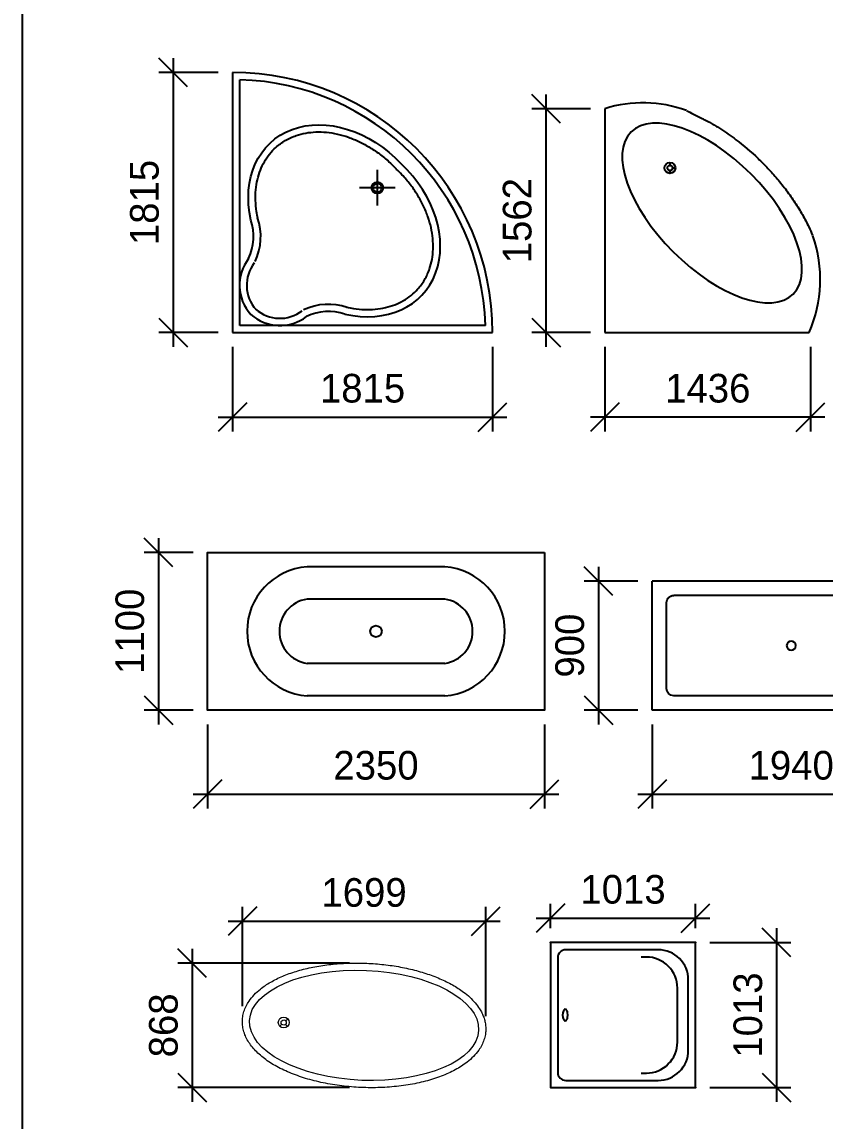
# Model space of a CAD drawing. Header units: millimetres. Extents: x 3103 to 179340, y -10977 to 70536.
# Drawn here: x 28441 to 34052, y -4643 to 3034 of the extents above; entities that cross this region are included whole.
import ezdxf

# ---------------------------------------------------------------- set-up
doc = ezdxf.new("R2010")
doc.units = ezdxf.units.MM
doc.header["$LTSCALE"] = 0.5
doc.linetypes.add('AUSGEZOGEN', pattern=[0])
for name, color, linetype in [('RAZMER', 5, 'Continuous'), ('SANTEH', 30, 'Continuous'), ('мебель', 23, 'Continuous')]:
    doc.layers.add(name, color=color, linetype=linetype)
doc.styles.add('WROMLATS', font='wromlats.shx', dxfattribs={"bigfont": 'bigfont.shx'})
doc.dimstyles.new('juka', dxfattribs={"dimscale": 100, "dimtxt": 2, "dimasz": 2, "dimexe": 1, "dimexo": 1, "dimgap": 1, "dimtad": 1, "dimtoh": 1, "dimdec": 0, "dimzin": 0, "dimdsep": 46, "dimtxsty": 'WROMLATS', "dimblk": 'OBLIQUE', "dimcen": -3, "dimdle": 1, "dimclrd": 256, "dimclre": 256, "dimclrt": 256, "dimadec": 0, "dimazin": 0, "dimtfac": 1, "dimtdec": 0, "dimtix": 1, "dimtmove": 2, "dimatfit": 3, "dimldrblk": 'ORIGIN2', "dimfxl": 1, "dimtvp": 2.5, "dimtolj": 1, "dimtzin": 0, "dimarcsym": 0})

# ---------------------------------------------------------------- blocks, each defined once
blk = doc.blocks.new('M_BATH_TOIL_3D BATH_P')
at = {"layer": 'SANTEH', "linetype": 'ByBlock', "lineweight": -2}
blk.add_lwpolyline([(0, 1), (0, 0), (1, 0), (1, 1)], close=True, dxfattribs=at)
for points in [[(0.1049, 0.95, 0.414214), (0.05, 0.8951), (0.05, 0.1049, 0.414214), (0.1049, 0.05), (0.7432, 0.05, 0.414214), (0.95, 0.2568), (0.95, 0.7432, 0.414214), (0.7432, 0.95)], [(0.1017, 0.5408), (0.0959, 0.5385, 0.100067), (0.0892, 0.5289, 0.057853), (0.085, 0.515), (0.084, 0.5), (0.0855, 0.4834, 0.057853), (0.0892, 0.4711, 0.100067), (0.0959, 0.4615), (0.1017, 0.4592), (0.1075, 0.4615, 0.100067), (0.1142, 0.4711, 0.057853), (0.1179, 0.4834), (0.1194, 0.5), (0.1179, 0.5166, 0.057853), (0.1142, 0.5289, 0.100067), (0.1075, 0.5385)]]:
    blk.add_lwpolyline(points, format="xyb", close=True, dxfattribs=at)
blk.add_lwpolyline([(0.6248, 0.1), (0.6608, 0.1, 0.414214), (0.8748, 0.3139), (0.8748, 0.6861, 0.414214), (0.6608, 0.9), (0.6248, 0.9)], format="xyb", dxfattribs=at)
for p in [(0, 1), (1, 1), (1, 0)]:
    blk.add_point(p, dxfattribs=at)
blk = doc.blocks.new('_Oblique')
at = {"color": 0, "lineweight": -2}
blk.add_line((-0.5, -0.5), (0.5, 0.5), dxfattribs=at)
blk = doc.blocks.new('*D1391')
at = {"layer": 'Defpoints', "color": 0, "transparency": 16777216}
for p in [(33141.2, -3220.2), (32128.7, -3390.2), (33141.2, -3390.2)]:
    blk.add_point(p, dxfattribs=at)
at = {"layer": 'RAZMER', "lineweight": -2, "transparency": 16777216}
for p, q in [((32128.7, -3290.2), (32128.7, -3120.2)), ((33141.2, -3290.2), (33141.2, -3120.2)), ((32028.7, -3220.2), (33241.2, -3220.2))]:
    blk.add_line(p, q, dxfattribs=at)
at = {"layer": 'RAZMER', "lineweight": -2, "transparency": 16777216, "xscale": 200, "yscale": 200, "zscale": 200, "rotation": 180}
blk.add_blockref('_Oblique', (32128.7, -3220.2), dxfattribs=at)
at = {"layer": 'RAZMER', "lineweight": -2, "transparency": 16777216, "xscale": 200, "yscale": 200, "zscale": 200}
blk.add_blockref('_Oblique', (33141.2, -3220.2), dxfattribs=at)
at = {"layer": 'RAZMER', "transparency": 16777216, "insert": (32635, -3020.2), "char_height": 200, "attachment_point": 5, "style": 'WROMLATS'}
blk.add_mtext('\\A1;1013', dxfattribs=at)
blk = doc.blocks.new('_Origin2')
at = {"color": 0, "linetype": 'ByBlock', "lineweight": -2}
blk.add_line((-0.5, 0), (-1, 0), dxfattribs=at)
for radius in [0.5, 0.25]:
    blk.add_circle((0, 0), radius, dxfattribs=at)
blk = doc.blocks.new('*D1392')
at = {"layer": 'Defpoints', "color": 0, "transparency": 16777216}
for p in [(33141.2, -3390.2), (33141.2, -4402.7), (33707.2, -4402.7)]:
    blk.add_point(p, dxfattribs=at)
at = {"layer": 'RAZMER', "lineweight": -2, "transparency": 16777216}
for p, q in [((33707.2, -3290.2), (33707.2, -4502.7)), ((33241.2, -3390.2), (33807.2, -3390.2)), ((33241.2, -4402.7), (33807.2, -4402.7))]:
    blk.add_line(p, q, dxfattribs=at)
at = {"layer": 'RAZMER', "lineweight": -2, "transparency": 16777216, "xscale": 200, "yscale": 200, "zscale": 200}
for p, rotation in [((33707.2, -3390.2), 90), ((33707.2, -4402.7), 270)]:
    blk.add_blockref('_Oblique', p, dxfattribs=dict(at, rotation=rotation))
at = {"layer": 'RAZMER', "transparency": 16777216, "insert": (33507.2, -3896.5), "char_height": 200, "attachment_point": 5, "rotation": 90, "style": 'WROMLATS'}
blk.add_mtext('\\A1;1013', dxfattribs=at)
blk = doc.blocks.new('s11')
at = {"layer": 'SANTEH'}
for p, q in [((0, 1815.2), (0, 0)), ((50, 50), (50, 1764.5)), ((1010.8, 886.6), (1010.8, 1135)), ((1135, 1010.8), (886.6, 1010.8)), ((0, 0), (1815.2, 0)), ((1764.5, 50), (50, 50))]:
    blk.add_line(p, q, dxfattribs=at)
for radius in [40, 30]:
    blk.add_circle((1010.8, 1010.8), radius, dxfattribs=at)
for centre, radius, start, end in [((0, 0), 1815.2, 0, 90), ((0, 0), 1765.2, 1.62313, 88.37687), ((-208.2, 670.1), 355.4, 334.44805, 18.81974), ((-208.2, 670.1), 405.4, 334.44805, 18.81974), ((354.2, 330.8), 305, 142.41093, 221.89009), ((354.2, 330.8), 255, 142.41093, 221.89009), ((330.8, 354.2), 255, 228.10991, 307.58907), ((670.1, -208.2), 405.4, 71.18026, 115.55195), ((330.8, 354.2), 305, 228.10991, 307.58907), ((670.1, -208.2), 355.4, 71.18026, 115.55195)]:
    blk.add_arc(centre, radius, start, end, dxfattribs=at)
at = {"layer": 'SANTEH', "extrusion": (0, 0, -1)}
blk.add_ellipse((768.5, 768.4), major_axis=(-492.7, 566.7), ratio=0.769533, start_param=5.326091, end_param=7.800172, dxfattribs=at)
at = {"layer": 'SANTEH'}
blk.add_ellipse((768.4, 768.5), major_axis=(566.7, -492.7), ratio=0.769533, start_param=5.326091, end_param=7.800172, dxfattribs=at)
for points in [[(177, 795.7), (173.4, 812), (170.4, 828.3), (164, 870.5), (161.6, 896.4), (160, 947.1), (160.8, 972), (165.3, 1020.5), (169.1, 1044.1), (179.6, 1089.7), (186.4, 1111.6), (202.6, 1153.6), (212.1, 1173.6), (233.7, 1211.5), (245.9, 1229.3), (272.5, 1262.6), (287.1, 1278), (322.9, 1310.4), (344.9, 1326.6), (392.2, 1354.3), (417.6, 1365.9), (465.6, 1382.4), (487.8, 1388.1), (533.6, 1396.4), (557.3, 1399), (605.7, 1400.8), (630.5, 1400), (680.9, 1395.2), (706.4, 1391.1), (757.8, 1379.6), (783.7, 1372.1), (835.3, 1354), (861, 1343.4), (911.9, 1318.9), (937.1, 1305.1), (986.3, 1274.7), (1010.5, 1258), (1057.3, 1222.1), (1080, 1202.8), (1115.3, 1169.7), (1128.4, 1156.6), (1141.1, 1143.1)], [(795.7, 177), (812, 173.4), (828.3, 170.4), (870.5, 164), (896.4, 161.6), (947.1, 160), (972, 160.8), (1020.5, 165.3), (1044.1, 169.1), (1089.7, 179.6), (1111.6, 186.4), (1153.6, 202.6), (1173.6, 212.1), (1211.5, 233.7), (1229.3, 245.9), (1262.6, 272.5), (1278, 287.1), (1310.4, 322.9), (1326.6, 344.9), (1354.3, 392.2), (1365.9, 417.6), (1382.4, 465.6), (1388.1, 487.8), (1396.4, 533.6), (1399, 557.3), (1400.8, 605.7), (1400, 630.5), (1395.2, 680.9), (1391.1, 706.4), (1379.6, 757.8), (1372.1, 783.7), (1354, 835.3), (1343.4, 861), (1318.9, 911.9), (1305.1, 937.1), (1274.7, 986.3), (1258, 1010.5), (1222.1, 1057.3), (1202.8, 1080), (1169.7, 1115.3), (1156.6, 1128.4), (1143.1, 1141.1)]]:
    blk.add_open_spline(points, degree=3, knots=[5.326091, 5.326091, 5.326091, 5.326091, 5.402849, 5.402849, 5.52643, 5.52643, 5.65001, 5.65001, 5.773591, 5.773591, 5.897171, 5.897171, 6.020751, 6.020751, 6.144332, 6.144332, 6.267912, 6.267912, 6.426853, 6.426853, 6.585794, 6.585794, 6.712039, 6.712039, 6.838284, 6.838284, 6.964528, 6.964528, 7.090773, 7.090773, 7.217017, 7.217017, 7.343262, 7.343262, 7.469506, 7.469506, 7.595751, 7.595751, 7.721996, 7.721996, 7.800172, 7.800172, 7.800172, 7.800172], dxfattribs=at)
blk = doc.blocks.new('s22')
at = {"layer": 'SANTEH'}
for p, q in [((0, 1562), (0, 0)), ((453.5, 1186.7), (453.5, 1166.7)), ((453.5, 1130.7), (453.5, 1110.7)), ((471.5, 1148.7), (491.5, 1148.7))]:
    blk.add_line(p, q, dxfattribs=at)
blk.add_lwpolyline([(0, 0), (1424.6, 0)], dxfattribs=at)
for radius in [38, 18]:
    blk.add_circle((453.5, 1148.7), radius, dxfattribs=at)
for centre, radius, start, end in [((266, 729), 874.4, 69.77972, 107.70922), ((586.3, 369.6), 916.2, 336.20767, 19.39631)]:
    blk.add_arc(centre, radius, start, end, dxfattribs=at)
at = {"layer": 'SANTEH', "extrusion": (0, 0, -1)}
blk.add_ellipse((748.1, 834.4), major_axis=(565.7, -565.7), ratio=0.47997, dxfattribs=at)
blk.add_ellipse((748.1, 834.4), major_axis=(565.7, -565.7), ratio=0.47997, dxfattribs=at)
at = {"layer": 'SANTEH'}
blk.add_open_spline([(571, 1548), (586.5, 1540.5), (600.4, 1533.6), (640.4, 1513.7), (661.7, 1503.1), (687.7, 1489.8), (695.3, 1485.9), (709.2, 1478.6), (715.5, 1475.3), (727, 1469.1), (732.2, 1466.2), (742.2, 1460.6), (746.8, 1457.9), (752.5, 1454.6), (753.7, 1453.9), (756, 1452.6), (757.1, 1451.9), (760.6, 1449.9), (762.9, 1448.5), (769.8, 1444.4), (774.4, 1441.6), (788.2, 1433.2), (797.3, 1427.5), (824.7, 1409.9), (842.9, 1397.8), (879, 1372.5), (896.9, 1359.5), (967.6, 1305.7), (1019.2, 1261.6), (1091.8, 1192.3), (1114.8, 1169.2), (1159.4, 1122), (1181, 1097.8), (1224.5, 1046.6), (1246.2, 1019.5), (1287.6, 964.4), (1307.2, 936.6), (1344.4, 880.2), (1361.8, 851.8), (1394.3, 794.6), (1409.3, 765.8), (1432.2, 717.5), (1440.8, 698), (1448.8, 678.5)], degree=3, knots=[4.078556, 4.078556, 4.078556, 4.078556, 4.095782, 4.095782, 4.133181, 4.133181, 4.151848, 4.151848, 4.170516, 4.170516, 4.189184, 4.189184, 4.207851, 4.207851, 4.212605, 4.212605, 4.217358, 4.217358, 4.226865, 4.226865, 4.24588, 4.24588, 4.283908, 4.283908, 4.359965, 4.359965, 4.436022, 4.436022, 4.663473, 4.663473, 4.77239, 4.77239, 4.881307, 4.881307, 4.998994, 4.998994, 5.116681, 5.116681, 5.234368, 5.234368, 5.352055, 5.352055, 5.431492, 5.431492, 5.431492, 5.431492], dxfattribs=at)
blk.add_open_spline([(571, 1548), (586.5, 1540.5), (600.4, 1533.6), (640.4, 1513.7), (661.7, 1503.1), (687.7, 1489.8), (695.3, 1485.9), (709.2, 1478.6), (715.5, 1475.3), (727, 1469.1), (732.2, 1466.2), (742.2, 1460.6), (746.8, 1457.9), (752.5, 1454.6), (753.7, 1453.9), (756, 1452.6), (757.1, 1451.9), (760.6, 1449.9), (762.9, 1448.5), (769.8, 1444.4), (774.4, 1441.6), (788.2, 1433.2), (797.3, 1427.5), (824.7, 1409.9), (842.9, 1397.8), (879, 1372.5), (896.9, 1359.5), (967.6, 1305.7), (1019.2, 1261.6), (1091.8, 1192.3), (1114.8, 1169.2), (1159.4, 1122), (1181, 1097.8), (1224.5, 1046.6), (1246.2, 1019.5), (1287.6, 964.4), (1307.2, 936.6), (1344.4, 880.2), (1361.8, 851.8), (1394.3, 794.6), (1409.3, 765.8), (1432.2, 717.5), (1440.8, 698), (1448.8, 678.5)], degree=3, knots=[4.078556, 4.078556, 4.078556, 4.078556, 4.095782, 4.095782, 4.133181, 4.133181, 4.151848, 4.151848, 4.170516, 4.170516, 4.189184, 4.189184, 4.207851, 4.207851, 4.212605, 4.212605, 4.217358, 4.217358, 4.226865, 4.226865, 4.24588, 4.24588, 4.283908, 4.283908, 4.359965, 4.359965, 4.436022, 4.436022, 4.663473, 4.663473, 4.77239, 4.77239, 4.881307, 4.881307, 4.998994, 4.998994, 5.116681, 5.116681, 5.234368, 5.234368, 5.352055, 5.352055, 5.431492, 5.431492, 5.431492, 5.431492], dxfattribs=at)
blk = doc.blocks.new('*D1423')
at = {"layer": 'Defpoints', "color": 0, "transparency": 16777216}
for p in [(29909.7, 2682.1), (29495.9, 866.8), (29909.7, 866.8)]:
    blk.add_point(p, dxfattribs=at)
at = {"layer": 'RAZMER', "lineweight": -2, "transparency": 16777216}
for p, q in [((29495.9, 2782.1), (29495.9, 766.8)), ((29809.7, 2682.1), (29395.9, 2682.1)), ((29809.7, 866.8), (29395.9, 866.8))]:
    blk.add_line(p, q, dxfattribs=at)
at = {"layer": 'RAZMER', "lineweight": -2, "transparency": 16777216, "xscale": 200, "yscale": 200, "zscale": 200}
for p, rotation in [((29495.9, 2682.1), 90), ((29495.9, 866.8), 270)]:
    blk.add_blockref('_Oblique', p, dxfattribs=dict(at, rotation=rotation))
at = {"layer": 'RAZMER', "transparency": 16777216, "insert": (29295.9, 1774.5), "char_height": 200, "attachment_point": 5, "rotation": 90, "style": 'WROMLATS'}
blk.add_mtext('\\A1;1815', dxfattribs=at)
blk = doc.blocks.new('*D1424')
at = {"layer": 'Defpoints', "color": 0, "transparency": 16777216}
for p in [(29909.7, 866.8), (31724.9, 866.8), (31724.9, 277)]:
    blk.add_point(p, dxfattribs=at)
at = {"layer": 'RAZMER', "lineweight": -2, "transparency": 16777216}
for p, q in [((29909.7, 766.8), (29909.7, 177)), ((31724.9, 766.8), (31724.9, 177)), ((29809.7, 277), (31824.9, 277))]:
    blk.add_line(p, q, dxfattribs=at)
at = {"layer": 'RAZMER', "lineweight": -2, "transparency": 16777216, "xscale": 200, "yscale": 200, "zscale": 200, "rotation": 180}
blk.add_blockref('_Oblique', (29909.7, 277), dxfattribs=at)
at = {"layer": 'RAZMER', "lineweight": -2, "transparency": 16777216, "xscale": 200, "yscale": 200, "zscale": 200}
blk.add_blockref('_Oblique', (31724.9, 277), dxfattribs=at)
at = {"layer": 'RAZMER', "transparency": 16777216, "insert": (30817.3, 477), "char_height": 200, "attachment_point": 5, "style": 'WROMLATS'}
blk.add_mtext('\\A1;1815', dxfattribs=at)
blk = doc.blocks.new('*D1425')
at = {"layer": 'Defpoints', "color": 0, "transparency": 16777216}
for p in [(32508.8, 866.8), (33944.4, 866.8), (32508.8, 277)]:
    blk.add_point(p, dxfattribs=at)
at = {"layer": 'RAZMER', "lineweight": -2, "transparency": 16777216}
for p, q in [((32508.8, 766.8), (32508.8, 177)), ((33944.4, 766.8), (33944.4, 177)), ((34044.4, 277), (32408.8, 277))]:
    blk.add_line(p, q, dxfattribs=at)
at = {"layer": 'RAZMER', "lineweight": -2, "transparency": 16777216, "xscale": 200, "yscale": 200, "zscale": 200, "rotation": 180}
blk.add_blockref('_Oblique', (32508.8, 277), dxfattribs=at)
at = {"layer": 'RAZMER', "lineweight": -2, "transparency": 16777216, "xscale": 200, "yscale": 200, "zscale": 200}
blk.add_blockref('_Oblique', (33944.4, 277), dxfattribs=at)
at = {"layer": 'RAZMER', "transparency": 16777216, "insert": (33226.6, 477), "char_height": 200, "attachment_point": 5, "style": 'WROMLATS'}
blk.add_mtext('\\A1;1436', dxfattribs=at)
blk = doc.blocks.new('*D1426')
at = {"layer": 'Defpoints', "color": 0, "transparency": 16777216}
for p in [(32097.6, 2428.8), (32508.8, 2428.8), (32508.8, 866.8)]:
    blk.add_point(p, dxfattribs=at)
at = {"layer": 'RAZMER', "lineweight": -2, "transparency": 16777216}
for p, q in [((32097.6, 766.8), (32097.6, 2528.8)), ((32408.8, 2428.8), (31997.6, 2428.8)), ((32408.8, 866.8), (31997.6, 866.8))]:
    blk.add_line(p, q, dxfattribs=at)
at = {"layer": 'RAZMER', "lineweight": -2, "transparency": 16777216, "xscale": 200, "yscale": 200, "zscale": 200}
for p, rotation in [((32097.6, 2428.8), 90), ((32097.6, 866.8), 270)]:
    blk.add_blockref('_Oblique', p, dxfattribs=dict(at, rotation=rotation))
at = {"layer": 'RAZMER', "transparency": 16777216, "insert": (31897.6, 1647.8), "char_height": 200, "attachment_point": 5, "rotation": 90, "style": 'WROMLATS'}
blk.add_mtext('\\A1;1562', dxfattribs=at)
blk = doc.blocks.new('v1')
at = {"layer": 'SANTEH', "ltscale": 5}
for p, q in [((1656, 1000), (694, 1000)), ((1656, 774), (694, 774)), ((1656, 326), (694, 326)), ((1656, 100), (694, 100))]:
    blk.add_line(p, q, dxfattribs=at)
blk.add_lwpolyline([(2350, 1100), (2350, 0), (0, 0), (0, 1100)], close=True, dxfattribs=at)
blk.add_circle((1175, 550), 40, dxfattribs=at)
for centre, radius, start, end in [((726.2, 550), 451.1, 94.08611, 265.91389), ((1623.9, 550), 451.1, 274.08611, 85.91389), ((727.5, 550), 226.5, 98.50316, 261.49684), ((1622.5, 550), 226.5, 278.50316, 81.49684)]:
    blk.add_arc(centre, radius, start, end, dxfattribs=at)
blk = doc.blocks.new('*D1436')
at = {"layer": 'Defpoints', "color": 0, "transparency": 16777216}
for p in [(29736, -668.1), (29394.2, -1768.1), (29736, -1768.1)]:
    blk.add_point(p, dxfattribs=at)
at = {"layer": 'RAZMER', "lineweight": -2, "transparency": 16777216}
for p, q in [((29394.2, -568.1), (29394.2, -1868.1)), ((29636, -668.1), (29294.2, -668.1)), ((29636, -1768.1), (29294.2, -1768.1))]:
    blk.add_line(p, q, dxfattribs=at)
at = {"layer": 'RAZMER', "lineweight": -2, "transparency": 16777216, "xscale": 200, "yscale": 200, "zscale": 200}
for p, rotation in [((29394.2, -668.1), 90), ((29394.2, -1768.1), 270)]:
    blk.add_blockref('_Oblique', p, dxfattribs=dict(at, rotation=rotation))
at = {"layer": 'RAZMER', "transparency": 16777216, "insert": (29194.2, -1218.1), "char_height": 200, "attachment_point": 5, "rotation": 90, "style": 'WROMLATS'}
blk.add_mtext('\\A1;1100', dxfattribs=at)
blk = doc.blocks.new('*D1437')
at = {"layer": 'Defpoints', "color": 0, "transparency": 16777216}
for p in [(29736, -1768.1), (32086, -1768.1), (32086, -2354.6)]:
    blk.add_point(p, dxfattribs=at)
at = {"layer": 'RAZMER', "lineweight": -2, "transparency": 16777216}
for p, q in [((29736, -1868.1), (29736, -2454.6)), ((32086, -1868.1), (32086, -2454.6)), ((29636, -2354.6), (32186, -2354.6))]:
    blk.add_line(p, q, dxfattribs=at)
at = {"layer": 'RAZMER', "lineweight": -2, "transparency": 16777216, "xscale": 200, "yscale": 200, "zscale": 200, "rotation": 180}
blk.add_blockref('_Oblique', (29736, -2354.6), dxfattribs=at)
at = {"layer": 'RAZMER', "lineweight": -2, "transparency": 16777216, "xscale": 200, "yscale": 200, "zscale": 200}
blk.add_blockref('_Oblique', (32086, -2354.6), dxfattribs=at)
at = {"layer": 'RAZMER', "transparency": 16777216, "insert": (30911, -2154.6), "char_height": 200, "attachment_point": 5, "style": 'WROMLATS'}
blk.add_mtext('\\A1;2350', dxfattribs=at)
blk = doc.blocks.new('ванна 1940')
at = {"layer": 'SANTEH', "linetype": 'AUSGEZOGEN'}
for p, q in [((-900, 1940), (0, 1940)), ((-900, 1940), (-900, 0)), ((0, 1940), (0, 0)), ((-800, 1790), (-800, 150)), ((-750, 1840), (-150, 1840)), ((-100, 1790), (-100, 150)), ((-750, 100), (-150, 100)), ((-900, 0), (0, 0))]:
    blk.add_line(p, q, dxfattribs=at)
blk.add_circle((-450, 970), 31.9, dxfattribs=at)
for centre, start, end in [((-750, 1790), 90, 180), ((-150, 1790), 0, 90), ((-750, 150), 180, 270), ((-150, 150), 270, 0)]:
    blk.add_arc(centre, 50, start, end, dxfattribs=at)
blk = doc.blocks.new('*D1455')
at = {"layer": 'Defpoints', "color": 0, "transparency": 16777216}
for p in [(32838.8, -1768.1), (34778.8, -1768.1), (34778.8, -2354.6)]:
    blk.add_point(p, dxfattribs=at)
at = {"layer": 'RAZMER', "lineweight": -2, "transparency": 16777216}
for p, q in [((32838.8, -1868.1), (32838.8, -2454.6)), ((34778.8, -1868.1), (34778.8, -2454.6)), ((32738.8, -2354.6), (34878.8, -2354.6))]:
    blk.add_line(p, q, dxfattribs=at)
at = {"layer": 'RAZMER', "lineweight": -2, "transparency": 16777216, "xscale": 200, "yscale": 200, "zscale": 200, "rotation": 180}
blk.add_blockref('_Oblique', (32838.8, -2354.6), dxfattribs=at)
at = {"layer": 'RAZMER', "lineweight": -2, "transparency": 16777216, "xscale": 200, "yscale": 200, "zscale": 200}
blk.add_blockref('_Oblique', (34778.8, -2354.6), dxfattribs=at)
at = {"layer": 'RAZMER', "transparency": 16777216, "insert": (33808.8, -2154.6), "char_height": 200, "attachment_point": 5, "style": 'WROMLATS'}
blk.add_mtext('\\A1;1940', dxfattribs=at)
blk = doc.blocks.new('*D1456')
at = {"layer": 'Defpoints', "color": 0, "transparency": 16777216}
for p in [(32838.8, -868.1), (32463.9, -1768.1), (32838.8, -1768.1)]:
    blk.add_point(p, dxfattribs=at)
at = {"layer": 'RAZMER', "lineweight": -2, "transparency": 16777216}
for p, q in [((32463.9, -768.1), (32463.9, -1868.1)), ((32738.8, -868.1), (32363.9, -868.1)), ((32738.8, -1768.1), (32363.9, -1768.1))]:
    blk.add_line(p, q, dxfattribs=at)
at = {"layer": 'RAZMER', "lineweight": -2, "transparency": 16777216, "xscale": 200, "yscale": 200, "zscale": 200}
for p, rotation in [((32463.9, -868.1), 90), ((32463.9, -1768.1), 270)]:
    blk.add_blockref('_Oblique', p, dxfattribs=dict(at, rotation=rotation))
at = {"layer": 'RAZMER', "transparency": 16777216, "insert": (32263.9, -1318.1), "char_height": 200, "attachment_point": 5, "rotation": 90, "style": 'WROMLATS'}
blk.add_mtext('\\A1;900', dxfattribs=at)
blk = doc.blocks.new('v4')
at = {"layer": 'SANTEH', "color": 11, "lineweight": 5, "ltscale": 5}
for p, q in [((-589, -5.7), (-574.3, 7.8)), ((-548.9, 6.8), (-535.3, -7.9)), ((-547.8, 32.2), (-533.1, 45.7))]:
    blk.add_line(p, q, dxfattribs=at)
at = {"layer": 'SANTEH', "lineweight": 5}
blk.add_circle((-561, 20), 38, dxfattribs=at)
at = {"layer": 'SANTEH', "color": 11, "lineweight": 5, "ltscale": 5}
blk.add_circle((-561, 20), 18, dxfattribs=at)
at = {"layer": 'SANTEH', "lineweight": 5}
blk.add_ellipse((0, 0), major_axis=(799.3, -33.1), ratio=0.47997, dxfattribs=at)
blk.add_open_spline([(849.3, -35.1), (849.7, -24.8), (849.4, -14.4), (847.6, 6.3), (845.9, 16.6), (841.4, 37), (838.5, 47.1), (831.4, 67.1), (827.2, 76.9), (817.7, 96.3), (812.4, 105.8), (797.5, 129.5), (787.3, 143.4), (764.4, 170.4), (751.8, 183.5), (724.5, 208.8), (709.8, 221.1), (670.6, 250.4), (645, 266.9), (589.9, 298), (560.3, 312.5), (497.8, 339.3), (464.9, 351.6), (396.3, 373.8), (360.6, 383.8), (287, 401.1), (249.2, 408.5), (172.2, 420.7), (133.1, 425.4), (54.1, 432.2), (14.3, 434.2), (-65.1, 435.5), (-104.7, 434.7), (-183, 430.5), (-221.7, 427), (-297.4, 417.2), (-334.4, 411), (-406, 395.9), (-440.6, 387.1), (-506.7, 366.9), (-538.3, 355.5), (-597.8, 330.5), (-625.8, 316.7), (-677.6, 286.9), (-701.4, 270.9), (-739, 240.9), (-753.8, 227.4), (-780.6, 199.3), (-792.5, 184.5), (-810.6, 157.9), (-817.4, 146.3), (-829.2, 122.5), (-834.2, 110.3), (-842.1, 85.3), (-845, 72.7), (-848.8, 47), (-849.7, 34.1), (-849.2, 8.2), (-847.9, -4.7), (-843.2, -30.3), (-839.8, -43), (-831.1, -68), (-825.8, -80.3), (-813.4, -104.3), (-806.3, -116.1), (-790.4, -139.1), (-781.7, -150.3), (-762.6, -172.2), (-752.3, -182.9), (-718.7, -214.5), (-693.1, -234.7), (-636.4, -272.4), (-605.4, -290), (-538.7, -322.5), (-503, -337.4), (-427.8, -364.3), (-388.3, -376.3), (-306.5, -397), (-264.1, -405.8), (-177.6, -420.1), (-133.4, -425.5), (-44.3, -432.9), (0.6, -434.9), (90, -435.3), (134.6, -433.7), (222.1, -427.1), (265.2, -422), (348.8, -408.4), (389.3, -400), (466.8, -379.8), (503.9, -368), (573.5, -341.5), (606.2, -326.7), (666.4, -294.1), (693.9, -276.4), (734.9, -244.5), (749.9, -231.1), (777.2, -203.1), (789.4, -188.5), (808.1, -162), (815.2, -150.3), (827.5, -126.3), (832.7, -114.1), (841.1, -89), (844.3, -76.2), (847.9, -53.9), (848.9, -44.5), (849.3, -35.1)], degree=3, knots=[0, 0, 0, 0, 0.063632, 0.063632, 0.127264, 0.127264, 0.190895, 0.190895, 0.254527, 0.254527, 0.318159, 0.318159, 0.41559, 0.41559, 0.513021, 0.513021, 0.610452, 0.610452, 0.755162, 0.755162, 0.899873, 0.899873, 1.044583, 1.044583, 1.189293, 1.189293, 1.334004, 1.334004, 1.478714, 1.478714, 1.623424, 1.623424, 1.768135, 1.768135, 1.912845, 1.912845, 2.057555, 2.057555, 2.202266, 2.202266, 2.346976, 2.346976, 2.491686, 2.491686, 2.636397, 2.636397, 2.74434, 2.74434, 2.852284, 2.852284, 2.931764, 2.931764, 3.011243, 3.011243, 3.090723, 3.090723, 3.170203, 3.170203, 3.249682, 3.249682, 3.329162, 3.329162, 3.408642, 3.408642, 3.488121, 3.488121, 3.567601, 3.567601, 3.647081, 3.647081, 3.810242, 3.810242, 3.973404, 3.973404, 4.136566, 4.136566, 4.299728, 4.299728, 4.46289, 4.46289, 4.626052, 4.626052, 4.789214, 4.789214, 4.952375, 4.952375, 5.115537, 5.115537, 5.278699, 5.278699, 5.441861, 5.441861, 5.605023, 5.605023, 5.768185, 5.768185, 5.876234, 5.876234, 5.984284, 5.984284, 6.064595, 6.064595, 6.144907, 6.144907, 6.225219, 6.225219, 6.283185, 6.283185, 6.283185, 6.283185], dxfattribs=at)
blk = doc.blocks.new('*D1461')
at = {"layer": 'Defpoints', "color": 0, "transparency": 16777216}
for p in [(30826.9, -3534.2), (29628.3, -4402.7), (30826.7, -4402.7)]:
    blk.add_point(p, dxfattribs=at)
at = {"layer": 'RAZMER', "lineweight": -2, "transparency": 16777216}
for p, q in [((29628.3, -3434.2), (29628.3, -4502.7)), ((30726.9, -3534.2), (29528.3, -3534.2)), ((30726.7, -4402.7), (29528.3, -4402.7))]:
    blk.add_line(p, q, dxfattribs=at)
at = {"layer": 'RAZMER', "lineweight": -2, "transparency": 16777216, "xscale": 200, "yscale": 200, "zscale": 200}
for p, rotation in [((29628.3, -3534.2), 90), ((29628.3, -4402.7), 270)]:
    blk.add_blockref('_Oblique', p, dxfattribs=dict(at, rotation=rotation))
at = {"layer": 'RAZMER', "transparency": 16777216, "insert": (29428.3, -3968.5), "char_height": 200, "attachment_point": 5, "rotation": 90, "style": 'WROMLATS'}
blk.add_mtext('\\A1;868', dxfattribs=at)
blk = doc.blocks.new('*D1462')
at = {"layer": 'Defpoints', "color": 0, "transparency": 16777216}
for p in [(31677.2, -3242), (29978.6, -3933.4), (31677.2, -4003.6)]:
    blk.add_point(p, dxfattribs=at)
at = {"layer": 'RAZMER', "lineweight": -2, "transparency": 16777216}
for p, q in [((29978.6, -3833.4), (29978.6, -3142)), ((31677.2, -3903.6), (31677.2, -3142)), ((29878.6, -3242), (31777.2, -3242))]:
    blk.add_line(p, q, dxfattribs=at)
at = {"layer": 'RAZMER', "lineweight": -2, "transparency": 16777216, "xscale": 200, "yscale": 200, "zscale": 200, "rotation": 180}
blk.add_blockref('_Oblique', (29978.6, -3242), dxfattribs=at)
at = {"layer": 'RAZMER', "lineweight": -2, "transparency": 16777216, "xscale": 200, "yscale": 200, "zscale": 200}
blk.add_blockref('_Oblique', (31677.2, -3242), dxfattribs=at)
at = {"layer": 'RAZMER', "transparency": 16777216, "insert": (30827.9, -3042), "char_height": 200, "attachment_point": 5, "style": 'WROMLATS'}
blk.add_mtext('\\A1;1699', dxfattribs=at)

msp = doc.modelspace()

# ---------------------------------------------------------------- linework, layer by layer
at = {"layer": 'SANTEH'}
msp.add_lwpolyline([(28440.7, -10976.6), (63114.5, -10976.6), (63114.5, 7714.5), (28440.7, 7714.5)], close=True, dxfattribs=at)

# ---------------------------------------------------------------- block references
at = {"layer": 'RAZMER'}
for name, p in [('s11', (29909.7, 866.8)), ('s22', (32508.8, 866.8))]:
    msp.add_blockref(name, p, dxfattribs=at)
at = {"layer": 'SANTEH'}
for name, p in [('v1', (29736, -1768.1)), ('v4', (30827.9, -3968.5))]:
    msp.add_blockref(name, p, dxfattribs=at)
at = {"layer": 'SANTEH', "xscale": 1012.5, "yscale": 1012.5, "zscale": 1012.5}
msp.add_blockref('M_BATH_TOIL_3D BATH_P', (32128.7, -4402.7), dxfattribs=at)
at = {"layer": 'мебель', "xscale": -1, "rotation": 270}
msp.add_blockref('ванна 1940', (32838.8, -868.1), dxfattribs=at)

# ---------------------------------------------------------------- dimensions: what is measured, and where the dimension line sits
at = {"layer": 'RAZMER'}
for base, p1, p2, picture, middle in [((29495.9, 866.8), (29909.7, 2682.1), (29909.7, 866.8), '*D1423', (29295.9, 1774.5)), ((32097.6, 2428.8), (32508.8, 866.8), (32508.8, 2428.8), '*D1426', (31897.6, 1647.8)), ((29394.2, -1768.1), (29736, -668.1), (29736, -1768.1), '*D1436', (29194.2, -1218.1)), ((32463.9, -1768.1), (32838.8, -868.1), (32838.8, -1768.1), '*D1456', (32263.9, -1318.1)), ((33707.244585, -4402.7364594), (33141.2215499, -3390.2364594), (33141.2215499, -4402.7364594), '*D1392', (33507.244585, -3896.4864594)), ((29628.2663, -4402.7365), (30826.928, -3534.2391), (30826.6883, -4402.7365), '*D1461', (29428.2663, -3968.4878))]:
    dim = msp.add_linear_dim(base=base, p1=p1, p2=p2, angle=90, dimstyle='juka', dxfattribs=at)
    dim.commit()
    dim.dimension.update_dxf_attribs({"geometry": picture, "text_midpoint": middle})
for base, p1, p2, picture, middle in [((31724.9, 277), (29909.7, 866.8), (31724.9, 866.8), '*D1424', (30817.3, 477)), ((32508.8, 277), (33944.4, 866.8), (32508.8, 866.8), '*D1425', (33226.6, 477)), ((32086, -2354.6), (29736, -1768.1), (32086, -1768.1), '*D1437', (30911, -2154.6)), ((34778.8, -2354.6), (32838.8, -1768.1), (34778.8, -1768.1), '*D1455', (33808.8, -2154.6)), ((31677.2, -3242), (29978.6, -3933.4), (31677.2, -4003.6), '*D1462', (30827.9, -3042)), ((33141.2215499, -3220.2163762), (32128.7215499, -3390.2364594), (33141.2215499, -3390.2364594), '*D1391', (32634.9715499, -3020.2163762))]:
    dim = msp.add_linear_dim(base=base, p1=p1, p2=p2, dimstyle='juka', dxfattribs=at)
    dim.commit()
    dim.dimension.update_dxf_attribs({"geometry": picture, "text_midpoint": middle})

doc.saveas('drawing.dxf')
